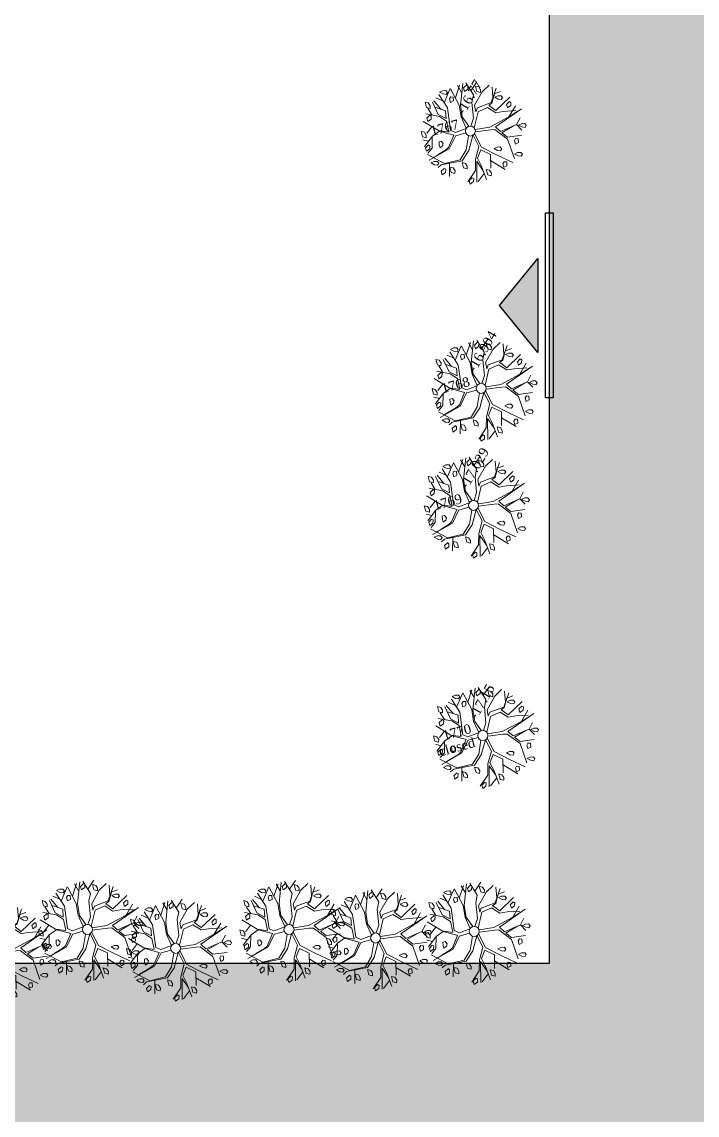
# Model space of a CAD drawing. Header units: millimetres. Extents: x -176651 to 388869, y -469666 to 486614.
# Drawn here: x 270236 to 287854, y 115527 to 144049 of the extents above; entities that cross this region are included whole.
import ezdxf
from ezdxf.enums import TextEntityAlignment as Align

# ---------------------------------------------------------------- set-up
doc = ezdxf.new("R2010")
doc.units = ezdxf.units.MM
doc.header["$PDMODE"] = 35
doc.header["$PDSIZE"] = 0.1
doc.layers.add('A- FURNITURE', color=252, linetype='Continuous', lineweight=0)
for name, color, linetype in [('ad-Entrance Point', 4, 'Continuous'), ('ad-Plot Boundary', 8, 'Continuous'), ('ad-Road', 8, 'Continuous'), ('ad-Road Hatch', 8, 'Continuous'), ('Points', 7, 'Continuous'), ('Points-ELV', 6, 'Continuous'), ('Points-NUM', 4, 'Continuous'), ('Points-TXT', 3, 'Continuous')]:
    doc.layers.add(name, color=color, linetype=linetype)
doc.styles.add('ROMANS', font='times.ttf')

# ---------------------------------------------------------------- blocks, each defined once
blk = doc.blocks.new('A$C4fb60e89')
at = {"layer": 'ad-Road Hatch', "ltscale": 5, "transparency": 33554687}
h = blk.add_hatch(dxfattribs=at)
h.set_pattern_fill('AR-HBONE', color=256, scale=15)
h.set_pattern_definition([(45, (-193247.7, -428758.8), (0, 2155.2615), [4572, -1524]), (135, (-192170.1, -427681.1), (2e-13, 2155.2615), [4572, -1524])])
h.paths.add_polyline_path([(175594, -250241), (169178, -249341), (167473, -249057), (167473, -138694), (101313, -138694), (101313, -199954), (101308, -237995), (101040, -268291), (101008, -280968), (101066, -293684), (101243, -311127), (100910, -319344), (100949, -333937), (100669, -366960), (100727, -390983), (100669, -404586), (100538, -420418), (100467, -428759), (92426, -427265), (92163, -427209), (92163, -321454), (24803, -321454), (24803, -412961), (15653, -411029), (15654, -321452), (-19535, -321452), (-34427, -319477), (-65207, -315395), (-171770, -301268), (-185854, -298333), (-193248, -296832), (-193244, -292908), (-191914, -285219), (-191839, -284679), (-183397, -286393), (-169723, -289243), (-53141, -304698), (-18730, -309262), (15653, -309262), (15653, 703), (24803, 1115), (24803, -129544), (92163, -129544), (92163, 15133), (101313, 17713), (101313, -129544), (167473, -129544), (167473, 35552), (175738, 37855), (175849, 28595), (175836, 25947), (175777, 14040), (175855, 2316), (175660, -18036), (175731, -34039), (175718, -46839), (175673, -63402), (175816, -82072), (175542, -106356), (175490, -124641), (175575, -145019), (175731, -168892), (175797, -181269), (175797, -192667), (175744, -208200), (175829, -223277), (175888, -234871)])
h.paths.add_polyline_path([(24803, -309264), (92163, -309264), (92163, -138694), (24803, -138694)], flags=16)
at = {"layer": 'ad-Road', "ltscale": 5}
blk.add_lwpolyline([(24803, -309264), (92163, -309264), (92163, -138694), (24803, -138694)], close=True, dxfattribs=at)
blk = doc.blocks.new('zw$A88E')
at = {"layer": 'ad-Plot Boundary'}
blk.add_lwpolyline([(-117254, -347119), (-83574, -347119), (-83574, -307369), (-117254, -307369)], close=True, dxfattribs=at)
blk = doc.blocks.new('ERFWEF')
at = {"color": 219, "linetype": 'Continuous', "true_color": 0x642165}
for p, q in [((260795.741, 1945739.867), (260795.655, 1945739.85)), ((260795.695, 1945739.551), (260795.948, 1945739.873)), ((260795.823, 1945739.846), (260795.741, 1945739.867)), ((260796.013, 1945739.602), (260796.202, 1945739.889)), ((260796.09, 1945739.382), (260796.294, 1945739.908)), ((260796.204, 1945739.695), (260796.149, 1945739.895)), ((260796.487, 1945739.548), (260796.379, 1945739.903)), ((260795.22, 1945739.7), (260795.218, 1945739.554)), ((260795.22, 1945739.7), (260795.296, 1945739.656)), ((260795.324, 1945739.573), (260795.296, 1945739.656)), ((260795.465, 1945739.298), (260795.405, 1945739.649)), ((260795.567, 1945739.414), (260795.45, 1945739.67)), ((260795.678, 1945739.608), (260795.52, 1945739.734)), ((260795.743, 1945739.406), (260795.621, 1945739.793)), ((260795.655, 1945739.85), (260795.728, 1945739.781)), ((260795.728, 1945739.781), (260795.805, 1945739.749)), ((260795.805, 1945739.749), (260795.848, 1945739.791)), ((260795.848, 1945739.791), (260795.823, 1945739.846)), ((260795.901, 1945739.654), (260795.857, 1945739.612)), ((260795.857, 1945739.612), (260795.859, 1945739.517)), ((260795.963, 1945739.631), (260795.901, 1945739.654)), ((260795.945, 1945739.534), (260795.963, 1945739.631)), ((260796.061, 1945739.39), (260795.955, 1945739.855)), ((260796.378, 1945739.844), (260796.284, 1945739.793)), ((260796.284, 1945739.793), (260796.286, 1945739.698)), ((260796.286, 1945739.698), (260796.383, 1945739.735)), ((260796.378, 1945739.844), (260796.41, 1945739.814)), ((260796.383, 1945739.735), (260796.41, 1945739.814)), ((260796.45, 1945739.671), (260796.665, 1945739.854)), ((260796.597, 1945739.758), (260796.596, 1945739.612)), ((260796.596, 1945739.612), (260796.68, 1945739.563)), ((260796.597, 1945739.758), (260796.674, 1945739.714)), ((260796.701, 1945739.631), (260796.674, 1945739.714)), ((260796.68, 1945739.563), (260796.701, 1945739.631)), ((260796.731, 1945739.57), (260796.95, 1945739.689)), ((260796.96, 1945739.347), (260797.014, 1945739.629)), ((260795.249, 1945739.334), (260795.155, 1945739.283)), ((260795.482, 1945739.241), (260795.158, 1945739.395)), ((260795.218, 1945739.554), (260795.303, 1945739.505)), ((260795.307, 1945739.324), (260795.246, 1945739.519)), ((260795.249, 1945739.334), (260795.281, 1945739.303)), ((260795.254, 1945739.225), (260795.281, 1945739.303)), ((260795.303, 1945739.505), (260795.324, 1945739.573)), ((260795.679, 1945739.339), (260795.436, 1945739.503)), ((260795.638, 1945739.139), (260795.465, 1945739.298)), ((260795.679, 1945739.339), (260795.638, 1945739.139)), ((260795.667, 1945738.818), (260795.743, 1945739.406)), ((260795.859, 1945739.517), (260795.879, 1945739.519)), ((260795.879, 1945739.519), (260795.945, 1945739.534)), ((260796.028, 1945739.079), (260796.061, 1945739.39)), ((260796.057, 1945739.07), (260796.09, 1945739.382)), ((260796.328, 1945738.961), (260796.398, 1945739.366)), ((260796.398, 1945739.366), (260796.487, 1945739.548)), ((260796.447, 1945739.279), (260796.731, 1945739.57)), ((260796.884, 1945739.235), (260797.107, 1945739.562)), ((260796.895, 1945739.22), (260797.022, 1945739.435)), ((260797.094, 1945739.363), (260797.008, 1945739.345)), ((260797.008, 1945739.345), (260797.082, 1945739.276)), ((260797.019, 1945739.438), (260797.193, 1945739.454)), ((260797.177, 1945739.341), (260797.094, 1945739.363)), ((260797.202, 1945739.287), (260797.177, 1945739.341)), ((260795.361, 1945738.89), (260795.044, 1945739.227)), ((260795.226, 1945739.033), (260795.055, 1945738.904)), ((260795.155, 1945739.283), (260795.157, 1945739.188)), ((260795.157, 1945739.188), (260795.254, 1945739.225)), ((260795.632, 1945739.072), (260795.482, 1945739.241)), ((260795.616, 1945738.789), (260795.632, 1945739.072)), ((260796.08, 1945738.763), (260796.028, 1945739.079)), ((260796.159, 1945738.792), (260796.057, 1945739.07)), ((260796.283, 1945738.715), (260796.487, 1945739.091)), ((260796.432, 1945739.111), (260796.447, 1945739.279)), ((260796.432, 1945739.111), (260796.5, 1945739.201)), ((260796.487, 1945739.091), (260796.759, 1945739.133)), ((260796.5, 1945739.201), (260796.884, 1945739.235)), ((260796.759, 1945739.133), (260796.93, 1945738.949)), ((260796.803, 1945739.185), (260796.895, 1945739.22)), ((260796.822, 1945739.159), (260796.803, 1945739.185)), ((260796.824, 1945739.158), (260796.945, 1945739.007)), ((260796.945, 1945739.007), (260797.386, 1945739.246)), ((260797.082, 1945739.276), (260797.158, 1945739.245)), ((260797.158, 1945739.245), (260797.202, 1945739.287)), ((260797.347, 1945739.134), (260797.253, 1945739.083)), ((260797.253, 1945739.083), (260797.255, 1945738.988)), ((260797.255, 1945738.988), (260797.352, 1945739.025)), ((260797.347, 1945739.134), (260797.379, 1945739.103)), ((260797.352, 1945739.025), (260797.379, 1945739.103)), ((260795.171, 1945738.79), (260794.902, 1945738.583)), ((260795.04, 1945738.69), (260794.909, 1945738.766)), ((260794.921, 1945738.99), (260794.919, 1945738.843)), ((260794.919, 1945738.843), (260795.004, 1945738.794)), ((260794.921, 1945738.99), (260794.997, 1945738.945)), ((260795.025, 1945738.862), (260794.997, 1945738.945)), ((260795.004, 1945738.794), (260795.025, 1945738.862)), ((260795.165, 1945738.788), (260795.08, 1945738.491)), ((260795.381, 1945738.867), (260795.171, 1945738.79)), ((260795.611, 1945738.78), (260795.361, 1945738.89)), ((260795.691, 1945738.687), (260795.381, 1945738.867)), ((260795.78, 1945738.729), (260795.667, 1945738.818)), ((260795.78, 1945738.729), (260796.074, 1945738.757)), ((260796.212, 1945738.783), (260796.328, 1945738.961)), ((260796.68, 1945738.628), (260797.232, 1945738.752)), ((260797.6, 1945738.867), (260796.824, 1945738.591)), ((260796.93, 1945738.949), (260797.126, 1945738.929)), ((260797.126, 1945738.929), (260797.447, 1945738.863)), ((260797.232, 1945738.752), (260797.469, 1945738.989)), ((260797.232, 1945738.752), (260797.495, 1945738.834)), ((260795.012, 1945738.6), (260794.919, 1945738.549)), ((260794.919, 1945738.549), (260794.92, 1945738.454)), ((260794.92, 1945738.454), (260795.018, 1945738.492)), ((260795.08, 1945738.491), (260794.942, 1945738.396)), ((260795.012, 1945738.6), (260795.044, 1945738.57)), ((260795.018, 1945738.492), (260795.044, 1945738.57)), ((260795.284, 1945738.521), (260795.302, 1945738.604)), ((260795.285, 1945738.447), (260795.284, 1945738.521)), ((260795.361, 1945738.476), (260795.285, 1945738.447)), ((260795.302, 1945738.604), (260795.36, 1945738.602)), ((260795.36, 1945738.602), (260795.392, 1945738.531)), ((260795.392, 1945738.531), (260795.361, 1945738.476)), ((260795.717, 1945738.672), (260795.498, 1945738.394)), ((260795.763, 1945738.646), (260795.509, 1945738.36)), ((260795.691, 1945738.688), (260795.717, 1945738.672)), ((260795.763, 1945738.645), (260795.764, 1945738.644)), ((260796.033, 1945738.646), (260795.764, 1945738.644)), ((260796.084, 1945738.557), (260795.931, 1945738.22)), ((260796.197, 1945738.535), (260795.993, 1945738.184)), ((260796.203, 1945738.537), (260796.272, 1945738.209)), ((260796.336, 1945738.18), (260796.252, 1945738.566)), ((260796.282, 1945738.608), (260796.687, 1945738.554)), ((260796.294, 1945738.669), (260796.68, 1945738.628)), ((260796.687, 1945738.554), (260796.789, 1945738.53)), ((260796.789, 1945738.53), (260797.047, 1945738.204)), ((260796.824, 1945738.591), (260796.92, 1945738.442)), ((260796.92, 1945738.442), (260797.371, 1945738.507)), ((260796.947, 1945738.403), (260797.284, 1945738.495)), ((260797.371, 1945738.507), (260797.505, 1945738.652)), ((260797.371, 1945738.507), (260797.469, 1945738.334)), ((260797.5, 1945738.497), (260797.414, 1945738.48)), ((260797.414, 1945738.48), (260797.488, 1945738.411)), ((260797.582, 1945738.476), (260797.5, 1945738.497)), ((260797.607, 1945738.421), (260797.582, 1945738.476)), ((260795.286, 1945738.021), (260794.921, 1945738.361)), ((260795.509, 1945738.36), (260794.929, 1945738.21)), ((260795.19, 1945738.286), (260795.048, 1945738.245)), ((260795.418, 1945738.354), (260795.185, 1945738.286)), ((260795.498, 1945738.394), (260795.418, 1945738.354)), ((260795.931, 1945738.22), (260795.709, 1945738.009)), ((260795.993, 1945738.184), (260795.754, 1945737.971)), ((260796.272, 1945738.209), (260796.099, 1945737.911)), ((260796.336, 1945738.18), (260796.672, 1945737.872)), ((260796.947, 1945738.403), (260797.06, 1945738.255)), ((260797.047, 1945738.204), (260797.083, 1945737.668)), ((260797.06, 1945738.255), (260797.428, 1945738.205)), ((260797.248, 1945738.161), (260797.205, 1945738.119)), ((260797.311, 1945738.138), (260797.248, 1945738.161)), ((260797.488, 1945738.411), (260797.564, 1945738.379)), ((260797.564, 1945738.379), (260797.607, 1945738.421)), ((260795.042, 1945738.142), (260794.956, 1945738.125)), ((260794.956, 1945738.125), (260795.03, 1945738.056)), ((260795.03, 1945738.056), (260795.106, 1945738.025)), ((260795.124, 1945738.121), (260795.042, 1945738.142)), ((260795.199, 1945738.013), (260795.103, 1945737.963)), ((260795.106, 1945738.025), (260795.149, 1945738.067)), ((260795.149, 1945738.067), (260795.124, 1945738.121)), ((260795.239, 1945737.894), (260795.155, 1945737.849)), ((260795.754, 1945737.971), (260795.199, 1945738.013)), ((260795.281, 1945737.87), (260795.244, 1945737.904)), ((260795.254, 1945737.791), (260795.281, 1945737.87)), ((260795.709, 1945738.009), (260795.286, 1945738.021)), ((260795.418, 1945737.991), (260795.324, 1945737.659)), ((260795.401, 1945737.894), (260795.399, 1945737.747)), ((260795.401, 1945737.894), (260795.477, 1945737.849)), ((260795.741, 1945737.924), (260795.739, 1945737.778)), ((260795.741, 1945737.924), (260795.817, 1945737.88)), ((260795.844, 1945737.797), (260795.817, 1945737.88)), ((260796.099, 1945737.911), (260796.019, 1945737.63)), ((260796.298, 1945738.112), (260796.157, 1945737.925)), ((260796.157, 1945737.925), (260796.206, 1945737.697)), ((260796.298, 1945738.112), (260796.508, 1945737.932)), ((260796.508, 1945737.932), (260796.422, 1945737.584)), ((260796.726, 1945738.076), (260796.64, 1945738.059)), ((260796.64, 1945738.059), (260796.713, 1945737.989)), ((260796.672, 1945737.872), (260797.014, 1945737.579)), ((260796.713, 1945737.989), (260796.79, 1945737.958)), ((260796.808, 1945738.055), (260796.726, 1945738.076)), ((260796.79, 1945737.958), (260796.833, 1945738)), ((260796.833, 1945738), (260796.808, 1945738.055)), ((260797.205, 1945738.119), (260797.207, 1945738.024)), ((260797.207, 1945738.024), (260797.227, 1945738.026)), ((260797.227, 1945738.026), (260797.292, 1945738.042)), ((260797.292, 1945738.042), (260797.311, 1945738.138)), ((260795.155, 1945737.849), (260795.157, 1945737.754)), ((260795.157, 1945737.754), (260795.254, 1945737.791)), ((260795.399, 1945737.747), (260795.484, 1945737.698)), ((260795.505, 1945737.766), (260795.477, 1945737.849)), ((260795.484, 1945737.698), (260795.505, 1945737.766)), ((260795.739, 1945737.778), (260795.824, 1945737.729)), ((260796.019, 1945737.63), (260795.752, 1945737.399)), ((260795.824, 1945737.729), (260795.844, 1945737.797)), ((260796.116, 1945737.855), (260795.975, 1945737.328)), ((260796.116, 1945737.855), (260796.217, 1945737.574)), ((260796.206, 1945737.697), (260796.239, 1945737.326)), ((260796.301, 1945737.586), (260796.299, 1945737.439)), ((260796.301, 1945737.586), (260796.377, 1945737.541)), ((260796.471, 1945737.782), (260796.779, 1945737.458)), ((260796.803, 1945737.656), (260796.76, 1945737.614)), ((260796.76, 1945737.614), (260796.762, 1945737.519)), ((260796.866, 1945737.633), (260796.803, 1945737.656)), ((260796.847, 1945737.536), (260796.866, 1945737.633)), ((260797.207, 1945737.796), (260797.121, 1945737.779)), ((260797.121, 1945737.779), (260797.194, 1945737.71)), ((260797.194, 1945737.71), (260797.271, 1945737.679)), ((260797.289, 1945737.775), (260797.207, 1945737.796)), ((260797.271, 1945737.679), (260797.314, 1945737.721)), ((260797.314, 1945737.721), (260797.289, 1945737.775)), ((260795.891, 1945737.474), (260795.797, 1945737.422)), ((260795.797, 1945737.422), (260795.799, 1945737.328)), ((260795.799, 1945737.328), (260795.896, 1945737.365)), ((260795.891, 1945737.474), (260795.923, 1945737.443)), ((260795.896, 1945737.365), (260795.923, 1945737.443)), ((260796.224, 1945737.499), (260796.015, 1945737.339)), ((260796.299, 1945737.439), (260796.384, 1945737.39)), ((260796.405, 1945737.458), (260796.377, 1945737.541)), ((260796.384, 1945737.39), (260796.405, 1945737.458)), ((260796.762, 1945737.519), (260796.782, 1945737.521)), ((260796.782, 1945737.521), (260796.847, 1945737.536))]:
    blk.add_line(p, q, dxfattribs=at)
blk.add_circle((260796.163, 1945738.661), 0.131, dxfattribs=at)
blk = doc.blocks.new('POINTS')
at = {"layer": 'Points'}
blk.add_line((0, 0), (0, 0), dxfattribs=at)
blk.add_point((0, 0), dxfattribs=at)
at = {"layer": 'Points-ELV', "style": 'ROMANS'}
blk.add_attdef('ELEV', text='', height=1, rotation=45, dxfattribs=at).set_placement((0, 0), align=Align.BOTTOM_LEFT)
at = {"layer": 'Points-NUM', "style": 'ROMANS'}
blk.add_attdef('PTNUM', text='', height=1, dxfattribs=at).set_placement((0, 0), align=Align.BOTTOM_RIGHT)
at = {"layer": 'Points-TXT', "style": 'ROMANS'}
blk.add_attdef('DESC', text='', height=1, dxfattribs=at).set_placement((0, 0), align=Align.BOTTOM_RIGHT)
blk = doc.blocks.new('zw$1761')
at = {"color": 6, "xscale": 39.3712485404797, "yscale": 39.3712485404797, "zscale": 39.3712485404797, "rotation": 15.20137085992779}
for p in [(10182759.2, -76617304.4, -660.3), (10182770.4, -76617568.7, -665.5), (10182762.5, -76617688.9, -670.5), (10182772, -76617925.3, -675.2), (10182365.8, -76618124.5, -680.5), (10182572.9, -76618124.6, -689.1), (10182763.2, -76618126.5, -688.8), (10182661.9, -76618133.3, -686.1), (10182271.7, -76618147.7, -683.1), (10182456.5, -76618143.9, -687.5)]:
    blk.add_blockref('ERFWEF', p, dxfattribs=at)
at = {"layer": 'Points', "linetype": 'Continuous'}
ref = blk.add_blockref('POINTS', (4284.2, 785, -660.3), dxfattribs=dict(at, xscale=39.3712485404797, yscale=39.3712485404797, zscale=39.3712485404797, rotation=15.20137085992779))
ref.add_attrib('PTNUM', '1767', dxfattribs={"layer": 'Points-NUM', "height": 9.84, "rotation": 15.2014, "style": 'ROMANS'}).set_placement((4274.1, 784.8, -660.3), align=Align.BOTTOM_RIGHT)
ref.add_attrib('ELEV', '-16.77', dxfattribs={"layer": 'Points-ELV', "height": 9.84, "rotation": 60.2014, "style": 'ROMANS'}).set_placement((4280.3, 799.2, -660.3), align=Align.BOTTOM_LEFT)
ref = blk.add_blockref('POINTS', (4295.4, 520.7, -665.5), dxfattribs=dict(at, xscale=39.3712485404797, yscale=39.3712485404797, zscale=39.3712485404797, rotation=15.20137085992779))
ref.add_attrib('PTNUM', '1768', dxfattribs={"layer": 'Points-NUM', "height": 9.84, "rotation": 15.2014, "style": 'ROMANS'}).set_placement((4285.3, 520.5, -665.5), align=Align.BOTTOM_RIGHT)
ref.add_attrib('ELEV', '-16.904', dxfattribs={"layer": 'Points-ELV', "height": 9.84, "rotation": 60.2014, "style": 'ROMANS'}).set_placement((4291.6, 534.9, -665.5), align=Align.BOTTOM_LEFT)
ref = blk.add_blockref('POINTS', (4287.5, 400.5, -670.5), dxfattribs=dict(at, xscale=39.3712485404797, yscale=39.3712485404797, zscale=39.3712485404797, rotation=15.20137085992779))
ref.add_attrib('PTNUM', '1769', dxfattribs={"layer": 'Points-NUM', "height": 9.84, "rotation": 15.2014, "style": 'ROMANS'}).set_placement((4277.3, 400.3, -670.5), align=Align.BOTTOM_RIGHT)
ref.add_attrib('ELEV', '-17.029', dxfattribs={"layer": 'Points-ELV', "height": 9.84, "rotation": 60.2014, "style": 'ROMANS'}).set_placement((4283.6, 414.8, -670.5), align=Align.BOTTOM_LEFT)
ref = blk.add_blockref('POINTS', (4297, 164.2, -675.2), dxfattribs=dict(at, xscale=39.3712485404797, yscale=39.3712485404797, zscale=39.3712485404797, rotation=15.20137085992779))
ref.add_attrib('PTNUM', '1770', dxfattribs={"layer": 'Points-NUM', "height": 9.84, "rotation": 15.2014, "style": 'ROMANS'}).set_placement((4286.8, 164, -675.2), align=Align.BOTTOM_RIGHT)
ref.add_attrib('DESC', 'closed', dxfattribs={"layer": 'Points-TXT', "height": 9.84, "rotation": 15.2014, "style": 'ROMANS'}).set_placement((4290.7, 149.7, -675.2), align=Align.BOTTOM_RIGHT)
ref.add_attrib('ELEV', '-17.15', dxfattribs={"layer": 'Points-ELV', "height": 9.84, "rotation": 60.2014, "style": 'ROMANS'}).set_placement((4293.1, 178.4, -675.2), align=Align.BOTTOM_LEFT)
blk = doc.blocks.new('$ZCDB_AUDIT_GENERATED_25A5F3')
at = {"layer": 'ad-Entrance Point', "ltscale": 5}
h = blk.add_hatch(color=256, dxfattribs=at)
h.dxf.hatch_style = 1
h.paths.add_polyline_path([(-300, -1187.5), (-300, -3637.5), (-1300, -2412.5)])
for points in [[(-100, 0), (100, 0), (100, -4825), (-100, -4825)], [(-300, -1187.5), (-300, -3637.5), (-1300, -2412.5)]]:
    blk.add_lwpolyline(points, close=True, dxfattribs=at)
blk = doc.blocks.new('$ZCDB_AUDIT_GENERATED_25A5FB')
at = {"layer": 'ad-Entrance Point', "ltscale": 5}
blk.add_blockref('$ZCDB_AUDIT_GENERATED_25A5F3', (92163, -289694), dxfattribs=at)

msp = doc.modelspace()

# ---------------------------------------------------------------- block references
at = {"layer": 'ad-Road', "ltscale": 5}
msp.add_blockref('A$C4fb60e89', (191839, 428759), dxfattribs=at)

# ---------------------------------------------------------------- next in the draw order: block references
at = {"layer": 'A- FURNITURE', "color": 6, "xscale": 25.39807961885639, "yscale": 25.39807961885639, "zscale": 25.39807961885639}
msp.add_blockref('zw$1761', (173127, 121263), dxfattribs=at)
at = {"layer": 'ad-Entrance Point', "ltscale": 5}
msp.add_blockref('$ZCDB_AUDIT_GENERATED_25A5FB', (191839, 428759), dxfattribs=at)
at = {"layer": 'ad-Plot Boundary', "ltscale": 5}
msp.add_blockref('zw$A88E', (367577, 466614), dxfattribs=at)

doc.saveas('drawing.dxf')
